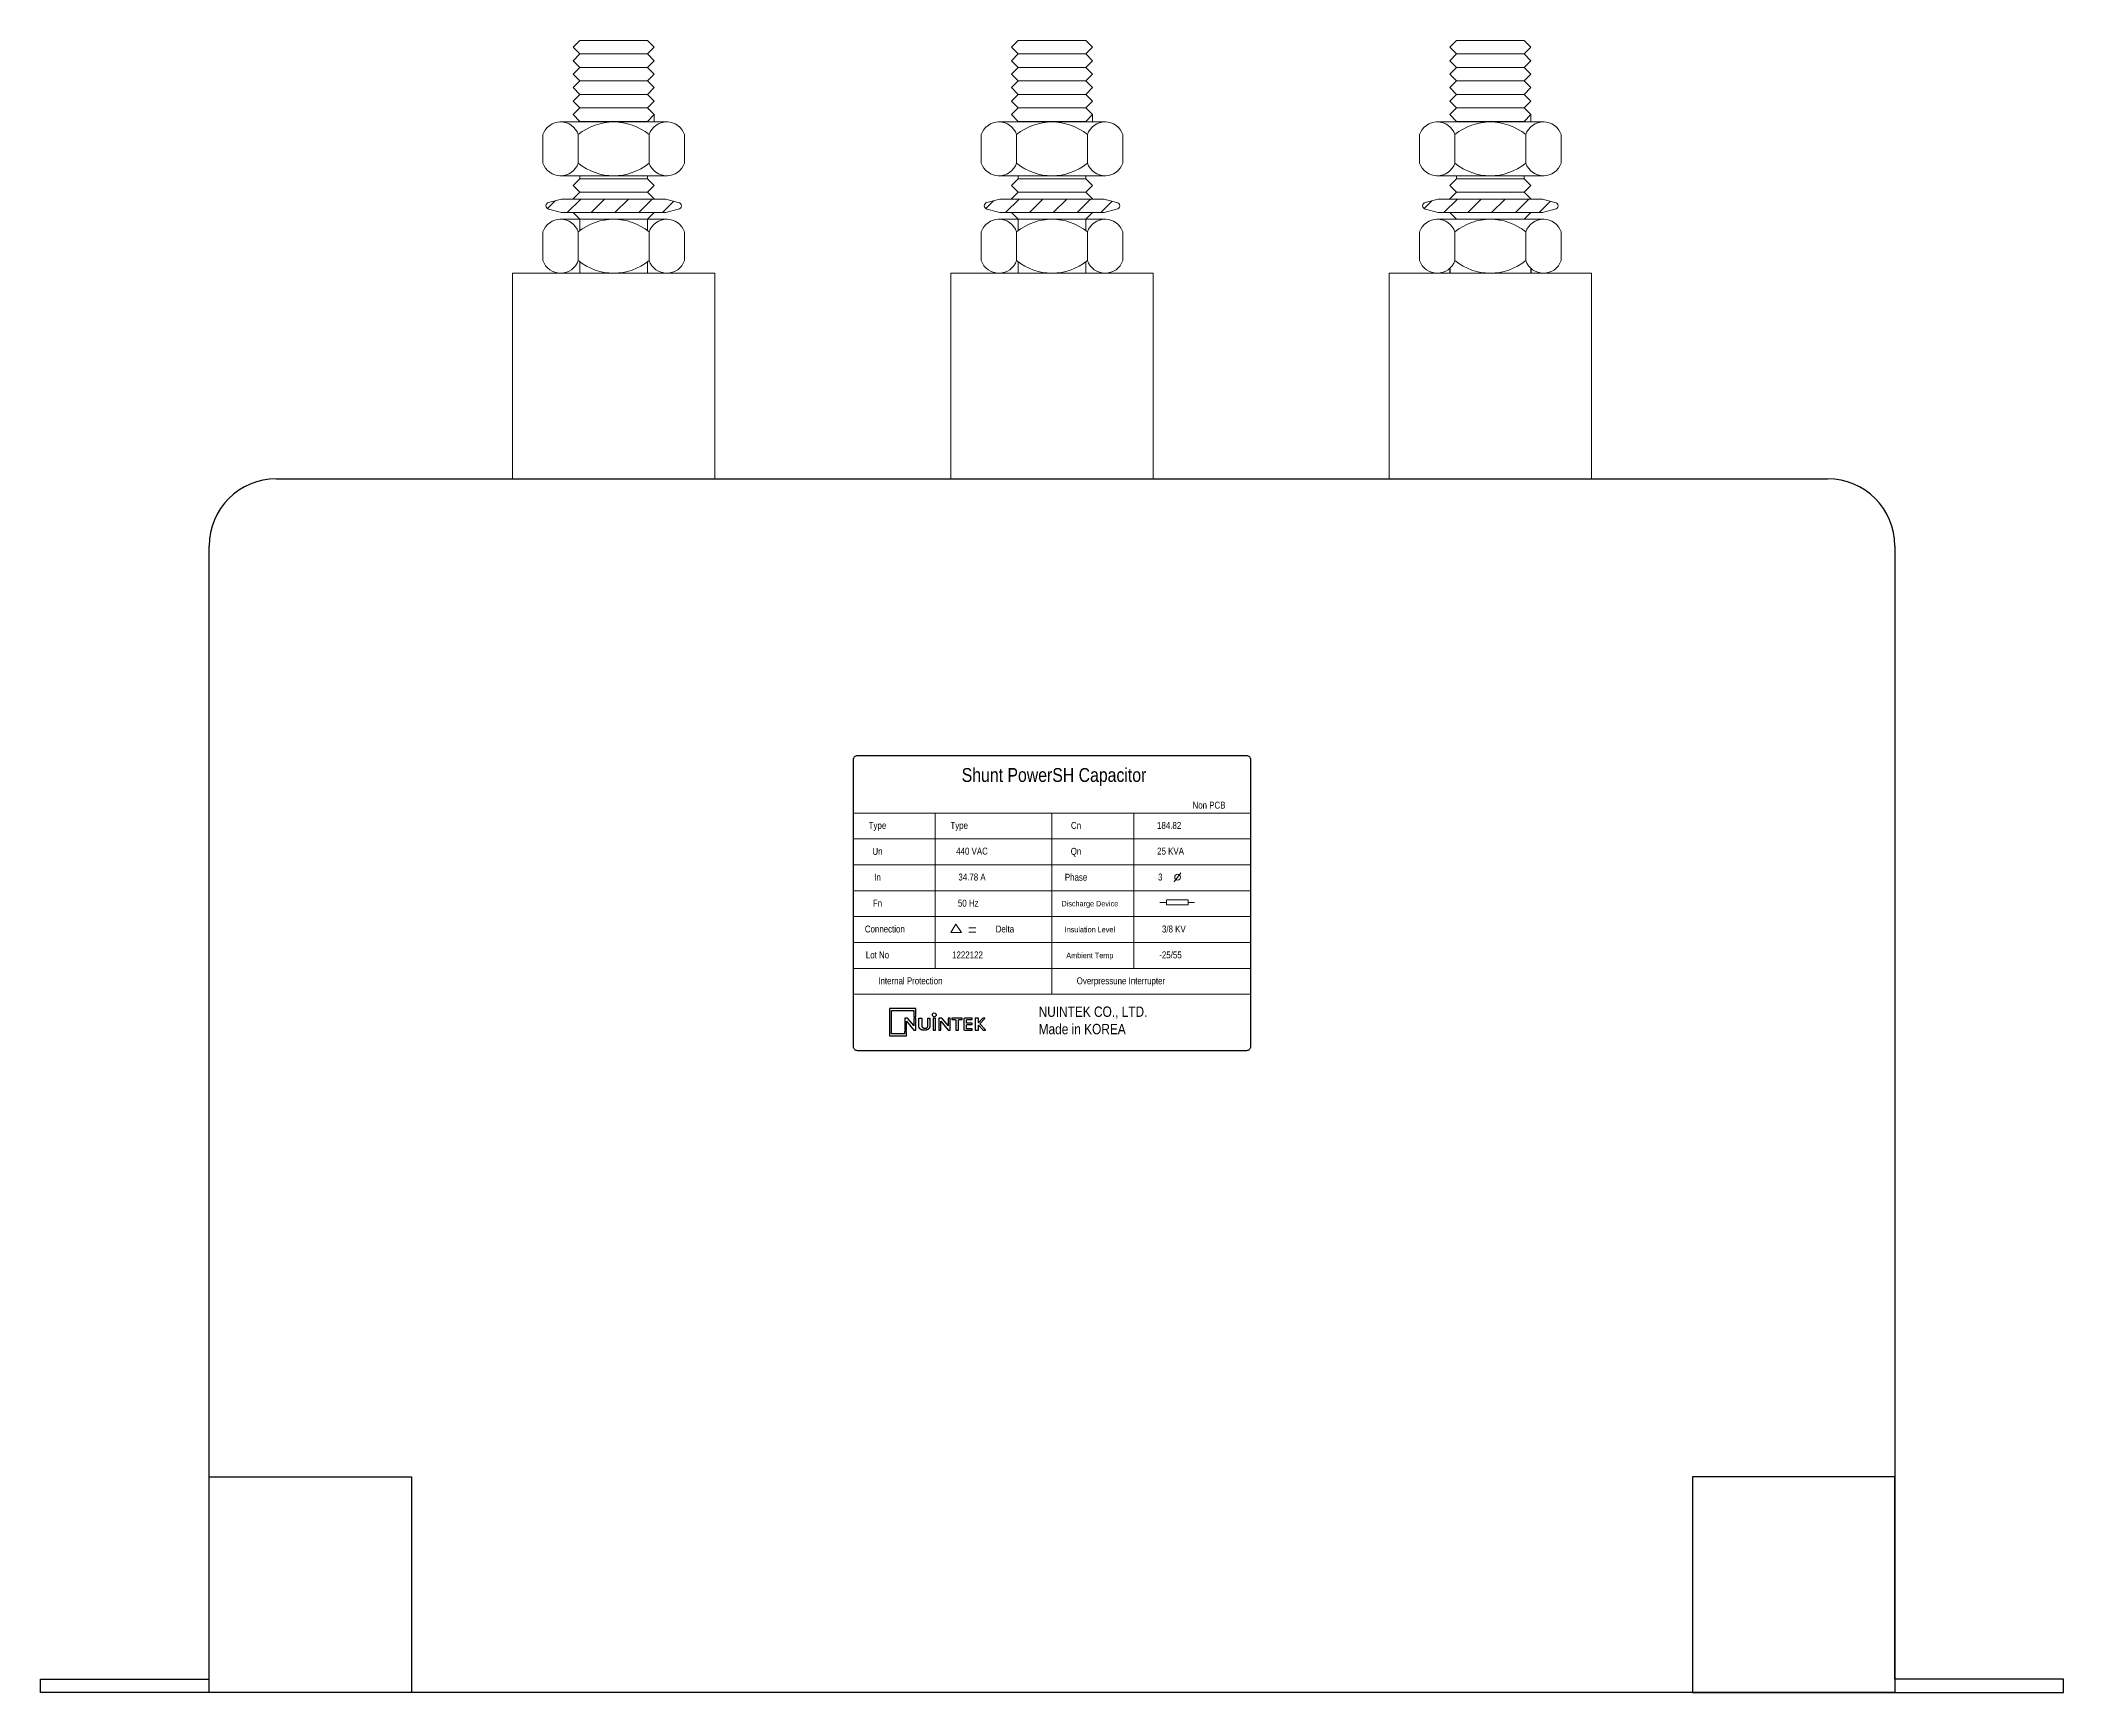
# Model space of a CAD drawing. Header units: millimetres. Extents: x 0 to 300, y 0 to 245.
import ezdxf
from ezdxf.enums import TextEntityAlignment as Align

# ---------------------------------------------------------------- set-up
doc = ezdxf.new("R2010")
doc.units = ezdxf.units.MM
doc.layers.add('00', color=7, linetype='Continuous', lineweight=0)
doc.styles.add('Helvetica-Narrow', font='txt')

# ---------------------------------------------------------------- blocks, each defined once
blk = doc.blocks.new('Nuintek')
at = {"color": 150}
blk.add_lwpolyline([(1.82, 2.33), (1.82, 3.83), (-2.8, 3.83), (-2.8, 3.83), (-2.8, -0.99), (0.18, -0.99), (0.18, -0.23), (-0.18, -0.23), (-0.18, -0.63), (-2.44, -0.63), (-2.44, 3.47), (1.45, 3.47), (1.45, 2.33)], close=True, dxfattribs=at)
for points in [[(-0.11, 0), (0.11, 0, 0.414214), (0.15, 0.04), (0.15, 1.58, -0.70472), (0.17, 1.59), (1.45, 0.03, 0.224867), (1.51, 0), (1.75, 0, 0.414214), (1.79, 0.04), (1.79, 2.07, 0.414214), (1.75, 2.11), (1.49, 2.11, 0.414214), (1.45, 2.07), (1.45, 0.81, -0.706602), (1.43, 0.8), (0.4, 2.08, 0.226187), (0.34, 2.11), (-0.11, 2.11, 0.414214), (-0.15, 2.07), (-0.15, 0.04, 0.414214)], [(4.82, 2.07), (4.82, 0.04, 0.414214), (4.86, 0), (5.23, 0, 0.414214), (5.27, 0.04), (5.27, 2.07, 0.414214), (5.23, 2.11), (4.86, 2.11, 0.414214)], [(5.89, 0), (6.12, 0, 0.414214), (6.16, 0.04), (6.16, 1.58, -0.70472), (6.18, 1.59), (7.45, 0.03, 0.224867), (7.52, 0), (7.76, 0, 0.414214), (7.8, 0.04), (7.8, 2.07, 0.414214), (7.76, 2.11), (7.5, 2.11, 0.414214), (7.46, 2.07), (7.46, 0.81, -0.706602), (7.44, 0.8), (6.4, 2.08, 0.226187), (6.34, 2.11), (5.89, 2.11, 0.414214), (5.85, 2.07), (5.85, 0.04, 0.414214)], [(9.86, 2.11), (8.15, 2.11, 0.414214), (8.11, 2.07), (8.11, 1.89, 0.414214), (8.15, 1.85), (8.74, 1.85, -0.414214), (8.78, 1.81), (8.78, 0.04, 0.414214), (8.82, 0), (9.26, 0, 0.414214), (9.3, 0.04), (9.3, 1.81, -0.414214), (9.34, 1.85), (9.86, 1.85, 0.414214), (9.9, 1.89), (9.9, 2.07, 0.414214)], [(11.68, 2.11), (10.37, 2.11, 0.414214), (10.22, 1.96), (10.22, 0.15, 0.414214), (10.37, 0), (11.68, 0), (11.68, 0.26), (10.74, 0.26, -0.414214), (10.7, 0.3), (10.7, 0.94, -0.414214), (10.74, 0.98), (11.66, 0.98), (11.66, 1.24), (10.74, 1.24, -0.414214), (10.7, 1.28), (10.7, 1.81, -0.414214), (10.74, 1.85), (11.68, 1.85)], [(13.02, 1.14), (13.86, 2.07, 0.650559), (13.85, 2.11), (13.58, 2.11, 0.208632), (13.47, 2.06), (12.77, 1.31, -0.681762), (12.75, 1.31), (12.75, 2.07, 0.414214), (12.71, 2.11), (12.23, 2.11, 0.414214), (12.19, 2.07), (12.19, 0.04, 0.414214), (12.23, 0), (12.71, 0, 0.414214), (12.75, 0.04), (12.75, 0.88, -0.687152), (12.77, 0.89), (13.52, 0.05, 0.212465), (13.64, 0), (13.99, 0, 0.656311), (14.01, 0.04), (13.02, 1.09, -0.390361)]]:
    blk.add_lwpolyline(points, format="xyb", close=True, dxfattribs=at)
blk.add_circle((5.04, 2.69), 0.326, dxfattribs=at)
blk.add_rational_spline([(2.31, 0.85), (2.31, 0.53), (2.41, 0.3), (2.61, 0.16), (2.75, 0.05), (2.95, 0), (3.2, 0), (3.44, 0), (3.82, 0.05), (3.97, 0.16), (4.17, 0.3), (4.27, 0.53), (4.27, 0.85), (4.27, 1.26), (4.27, 1.66), (4.27, 2.07), (4.27, 2.09), (4.25, 2.11), (4.23, 2.11), (4.14, 2.11), (4.06, 2.11), (3.97, 2.11), (3.95, 2.11), (3.93, 2.09), (3.93, 2.07), (3.93, 1.66), (3.93, 1.25), (3.93, 0.83), (3.93, 0.69), (3.88, 0.57), (3.78, 0.48), (3.68, 0.4), (3.54, 0.36), (3.38, 0.36), (3.21, 0.36), (3.08, 0.4), (2.98, 0.48), (2.88, 0.57), (2.83, 0.69), (2.83, 0.83), (2.83, 1.25), (2.83, 1.66), (2.83, 2.07), (2.83, 2.08), (2.83, 2.09), (2.82, 2.1), (2.81, 2.11), (2.8, 2.11), (2.79, 2.11), (2.64, 2.11), (2.5, 2.11), (2.35, 2.11), (2.34, 2.11), (2.33, 2.11), (2.32, 2.1), (2.31, 2.09), (2.31, 2.08), (2.31, 2.07), (2.31, 1.66), (2.31, 1.26), (2.31, 0.85)], [1, 1, 1, 1, 1, 1, 1, 1, 1, 1, 1, 1, 1, 1, 1, 1, 0.804737854124, 0.804737854124, 1, 1, 1, 1, 0.804737854124, 0.804737854124, 1, 1, 1, 1, 1, 1, 1, 1, 1, 1, 1, 1, 1, 1, 1, 1, 1, 1, 1, 0.949253021674, 0.949253021674, 1, 0.949253021674, 0.949253021674, 1, 1, 1, 1, 0.949253021674, 0.949253021674, 1, 0.949253021674, 0.949253021674, 1, 1, 1, 1], degree=3, knots=[0, 0, 0, 0, 1, 1, 1, 2, 2, 2, 3, 3, 3, 4, 4, 4, 5, 5, 5, 6.570796, 6.570796, 6.570796, 7.570796, 7.570796, 7.570796, 9.141593, 9.141593, 9.141593, 10.141593, 10.141593, 10.141593, 11.141593, 11.141593, 11.141593, 12.141593, 12.141593, 12.141593, 13.141593, 13.141593, 13.141593, 14.141593, 14.141593, 14.141593, 15.141593, 15.141593, 15.141593, 15.926991, 15.926991, 15.926991, 16.712389, 16.712389, 16.712389, 17.712389, 17.712389, 17.712389, 18.497787, 18.497787, 18.497787, 19.283185, 19.283185, 19.283185, 20.283185, 20.283185, 20.283185, 20.283185], dxfattribs=at)
blk = doc.blocks.new('*U470')
at = {"color": 74, "lineweight": 5}
for p, q in [((-70, 104.02), (-71, 105.02)), ((-60, 104.02), (-59, 105.02)), ((-5, 104.02), (-6, 105.02)), ((5, 104.02), (6, 105.02)), ((60, 104.02), (59, 105.02)), ((70, 104.02), (71, 105.02)), ((-70, 102.02), (-71, 103.02)), ((-60, 104.02), (-70, 104.02)), ((-60, 102.02), (-70, 102.02)), ((-60, 102.02), (-59, 103.02)), ((-5, 102.02), (-6, 103.02)), ((5, 104.02), (-5, 104.02)), ((5, 102.02), (-5, 102.02)), ((5, 102.02), (6, 103.02)), ((60, 102.02), (59, 103.02)), ((70, 104.02), (60, 104.02)), ((70, 102.02), (60, 102.02)), ((70, 102.02), (71, 103.02)), ((-70, 100.02), (-71, 101.02)), ((-70, 100.02), (-71, 101.02)), ((-70, 98.02), (-71, 99.02)), ((-70, 98.02), (-71, 99.02)), ((-60, 100.02), (-70, 100.02)), ((-60, 100.02), (-70, 100.02)), ((-60, 100.02), (-59, 101.02)), ((-60, 100.02), (-59, 101.02)), ((-60, 98.02), (-59, 99.02)), ((-60, 98.02), (-59, 99.02)), ((-5, 100.02), (-6, 101.02)), ((-5, 100.02), (-6, 101.02)), ((-5, 98.02), (-6, 99.02)), ((-5, 98.02), (-6, 99.02)), ((5, 100.02), (-5, 100.02)), ((5, 100.02), (-5, 100.02)), ((5, 100.02), (6, 101.02)), ((5, 100.02), (6, 101.02)), ((5, 98.02), (6, 99.02)), ((5, 98.02), (6, 99.02)), ((60, 100.02), (59, 101.02)), ((60, 100.02), (59, 101.02)), ((60, 98.02), (59, 99.02)), ((60, 98.02), (59, 99.02)), ((70, 100.02), (60, 100.02)), ((70, 100.02), (60, 100.02)), ((70, 100.02), (71, 101.02)), ((70, 100.02), (71, 101.02)), ((70, 98.02), (71, 99.02)), ((70, 98.02), (71, 99.02)), ((-70, 96.02), (-71, 97.02)), ((-60, 98.02), (-70, 98.02)), ((-60, 98.02), (-70, 98.02)), ((-60, 96.02), (-70, 96.02)), ((-60, 96.02), (-59, 97.02)), ((-5, 96.02), (-6, 97.02)), ((5, 98.02), (-5, 98.02)), ((5, 98.02), (-5, 98.02)), ((5, 96.02), (-5, 96.02)), ((5, 96.02), (6, 97.02)), ((60, 96.02), (59, 97.02)), ((70, 98.02), (60, 98.02)), ((70, 98.02), (60, 98.02)), ((70, 96.02), (60, 96.02)), ((70, 96.02), (71, 97.02)), ((-70, 94.02), (-71, 95.02)), ((-60, 94.02), (-70, 94.02)), ((-60, 94.02), (-59, 95.02)), ((-5, 94.02), (-6, 95.02)), ((5, 94.02), (-5, 94.02)), ((5, 94.02), (6, 95.02)), ((60, 94.02), (59, 95.02)), ((70, 94.02), (60, 94.02)), ((70, 94.02), (71, 95.02)), ((-70, 83.51), (-71, 84.51)), ((-70, 85.51), (-70, 85.95)), ((-60, 85.51), (-70, 85.51)), ((-60, 85.51), (-60, 85.95)), ((-60, 83.51), (-59, 84.51)), ((-5, 83.51), (-6, 84.51)), ((-5, 85.51), (-5, 85.95)), ((5, 85.51), (-5, 85.51)), ((5, 85.51), (5, 85.95)), ((5, 83.51), (6, 84.51)), ((60, 83.51), (59, 84.51)), ((60, 85.51), (60, 85.95)), ((70, 85.51), (60, 85.51)), ((70, 85.51), (70, 85.95)), ((70, 83.51), (71, 84.51)), ((-74.83, 81.09), (-73.66, 82.25)), ((-72.75, 82.5), (-74.65, 81.99)), ((-72.75, 80.5), (-74.65, 81.01)), ((-72.75, 82.5), (-70.5, 82.5)), ((-72.75, 82.5), (-57.25, 82.5)), ((-71.88, 80.5), (-69.88, 82.5)), ((-70.99, 82.5), (-71, 82.51)), ((-70.99, 82.5), (-71, 82.51)), ((-60, 83.51), (-70, 83.51)), ((-68.35, 80.5), (-66.35, 82.5)), ((-64.81, 80.5), (-62.81, 82.5)), ((-61.27, 80.5), (-59.27, 82.5)), ((-57.25, 82.5), (-59.5, 82.5)), ((-59.01, 82.5), (-59, 82.51)), ((-59.01, 82.5), (-59, 82.51)), ((-57.74, 80.5), (-56.07, 82.17)), ((-55.44, 82), (-57.25, 82.5)), ((-9.83, 81.09), (-8.66, 82.25)), ((-7.75, 82.5), (-9.65, 81.99)), ((-7.75, 80.5), (-9.65, 81.01)), ((-7.75, 82.5), (7.75, 82.5)), ((-7.75, 82.5), (-5.5, 82.5)), ((-6.88, 80.5), (-4.88, 82.5)), ((-5.99, 82.5), (-6, 82.51)), ((-5.99, 82.5), (-6, 82.51)), ((5, 83.51), (-5, 83.51)), ((-3.35, 80.5), (-1.35, 82.5)), ((0.19, 80.5), (2.19, 82.5)), ((3.73, 80.5), (5.73, 82.5)), ((7.75, 82.5), (5.5, 82.5)), ((5.99, 82.5), (6, 82.51)), ((5.99, 82.5), (6, 82.51)), ((7.26, 80.5), (8.93, 82.17)), ((9.56, 82), (7.75, 82.5)), ((55.17, 81.09), (56.34, 82.25)), ((57.25, 82.5), (55.35, 81.99)), ((57.25, 80.5), (55.35, 81.01)), ((57.25, 82.5), (59.5, 82.5)), ((57.25, 82.5), (72.75, 82.5)), ((58.12, 80.5), (60.12, 82.5)), ((59.01, 82.5), (59, 82.51)), ((59.01, 82.5), (59, 82.51)), ((70, 83.51), (60, 83.51)), ((61.65, 80.5), (63.65, 82.5)), ((65.19, 80.5), (67.19, 82.5)), ((68.73, 80.5), (70.73, 82.5)), ((72.75, 82.5), (70.5, 82.5)), ((70.99, 82.5), (71, 82.51)), ((70.99, 82.5), (71, 82.51)), ((72.26, 80.5), (73.93, 82.17)), ((74.56, 82), (72.75, 82.5)), ((-70.5, 80.5), (-72.75, 80.5)), ((-57.25, 80.5), (-72.75, 80.5)), ((-70, 79.51), (-71, 80.51)), ((-70, 79.51), (-70, 77.83)), ((-60, 79.51), (-70, 79.51)), ((-60, 79.51), (-70, 79.51)), ((-60, 79.51), (-59, 80.51)), ((-60, 79.51), (-59, 80.51)), ((-60, 79.51), (-60, 77.83)), ((-57.25, 80.5), (-59.5, 80.5)), ((-55.44, 81), (-57.25, 80.5)), ((7.75, 80.5), (-7.75, 80.5)), ((-5.5, 80.5), (-7.75, 80.5)), ((-5, 79.51), (-6, 80.51)), ((-5, 79.51), (-5, 77.83)), ((5, 79.51), (-5, 79.51)), ((5, 79.51), (-5, 79.51)), ((5, 79.51), (6, 80.51)), ((5, 79.51), (6, 80.51)), ((5, 79.51), (5, 77.83)), ((7.75, 80.5), (5.5, 80.5)), ((9.56, 81), (7.75, 80.5)), ((59.5, 80.5), (57.25, 80.5)), ((72.75, 80.5), (57.25, 80.5)), ((60, 79.51), (59, 80.51)), ((70, 79.51), (60, 79.51)), ((70, 79.51), (60, 79.51)), ((70, 79.51), (71, 80.51)), ((70, 79.51), (71, 80.51)), ((72.75, 80.5), (70.5, 80.5)), ((74.56, 81), (72.75, 80.5)), ((-75.5, 73.39), (-75.5, 77.63)), ((-54.5, 73.39), (-54.5, 77.63)), ((-10.5, 73.39), (-10.5, 77.63)), ((10.5, 73.39), (10.5, 77.63)), ((54.5, 73.39), (54.5, 77.63)), ((75.5, 73.39), (75.5, 77.63)), ((-70, 73.19), (-70, 71.51)), ((-60, 73.19), (-60, 71.51)), ((-5, 73.19), (-5, 71.51)), ((5, 73.19), (5, 71.51)), ((-50, 71.51), (-80, 71.51)), ((-80, 71.51), (-80, 41.02)), ((-50, 41.02), (-50, 71.51)), ((-50, 41.02), (-50, 69.51)), ((15, 71.51), (-15, 71.51)), ((-15, 71.51), (-15, 41.02)), ((-15, 71.51), (-15, 41.02)), ((-15, 71.51), (-15, 41.02)), ((15, 41.02), (15, 71.51)), ((15, 41.02), (15, 71.51)), ((15, 41.02), (15, 71.51)), ((15, 41.02), (15, 69.51)), ((15, 41.02), (15, 69.51)), ((15, 41.02), (15, 69.51)), ((80, 71.51), (50, 71.51)), ((50, 71.51), (50, 41.02)), ((50, 71.51), (50, 41.02)), ((50, 71.51), (50, 41.02)), ((80, 41.02), (80, 71.51)), ((80, 41.02), (80, 71.51)), ((80, 41.02), (80, 71.51)), ((80, 41.02), (80, 69.51)), ((80, 41.02), (80, 69.51)), ((80, 41.02), (80, 69.51)), ((-65, 41.02), (-50, 41.02)), ((0, 41.02), (15, 41.02)), ((0, 41.02), (15, 41.02)), ((0, 41.02), (15, 41.02)), ((65, 41.02), (80, 41.02)), ((65, 41.02), (80, 41.02)), ((65, 41.02), (80, 41.02)), ((0, 0), (12, 0)), ((0, 0), (12, 0)), ((0, 0), (12, 0))]:
    blk.add_line(p, q, dxfattribs=at)
at = {"color": 74}
for p, q in [((59, 72.24), (59, 71.51)), ((71.01, 72.23), (71.01, 71.51)), ((-115, 41.02), (115, 41.02)), ((-115, 41.02), (115, 41.02)), ((-125, -138.98), (-125, 31.02)), ((125, 31.02), (125, -138.98)), ((-125, -136.98), (-125, -106.98)), ((-125, -106.98), (-95, -106.98)), ((-95, -106.98), (-95, -138.98)), ((95, -106.98), (95, -138.98)), ((125, -106.98), (95, -106.98)), ((125, -136.98), (125, -106.98)), ((-150, -138.98), (-150, -136.98)), ((-150, -136.98), (-125, -136.98)), ((150, -136.98), (125, -136.98)), ((150, -138.98), (150, -136.98)), ((-95, -138.98), (-150, -138.98)), ((125, -138.98), (-125, -138.98)), ((95, -138.98), (150, -138.98))]:
    blk.add_line(p, q, dxfattribs=at)
at = {"lineweight": 9}
for p, q in [((-29.44, -8.55), (29.44, -8.55)), ((-17.32, -8.55), (-17.32, -31.59)), ((0, -8.55), (0, -35.43)), ((12.12, -8.55), (12.12, -31.59)), ((-29.44, -12.39), (29.44, -12.39)), ((-29.44, -16.23), (29.44, -16.23)), ((18.1, -18.76), (19.11, -17.42)), ((-29.44, -20.07), (29.44, -20.07)), ((-29.44, -23.91), (29.44, -23.91)), ((16.96, -21.8), (15.99, -21.8)), ((20.17, -21.8), (21.14, -21.8)), ((-12.33, -25.56), (-11.3, -25.56)), ((-12.33, -26.22), (-11.3, -26.22)), ((-29.44, -27.75), (29.44, -27.75)), ((-29.44, -31.59), (29.44, -31.59)), ((-29.44, -35.43), (29.44, -35.43))]:
    blk.add_line(p, q, dxfattribs=at)
at = {"color": 150}
blk.add_lwpolyline([(-28.83, 0), (28.83, 0, -0.414214), (29.44, -0.61), (29.44, -43.19, -0.414214), (28.83, -43.8), (-28.83, -43.8, -0.414214), (-29.44, -43.19), (-29.44, -0.61, -0.414214)], format="xyb", close=True, dxfattribs=at)
at = {"lineweight": 9}
blk.add_lwpolyline([(16.96, -22.18), (20.17, -22.18), (20.17, -21.41), (16.96, -21.41)], close=True, dxfattribs=at)
blk.add_lwpolyline([(-15, -26.26), (-13.44, -26.26), (-14.26, -25.03), (-15, -26.26)], dxfattribs=at)
blk.add_circle((18.63, -18.07), 0.432, dxfattribs=at)
at = {"color": 74, "lineweight": 5}
for centre, start, end in [((-74.54, 81.5), 102.246, 257.754), ((-55.44, 81.5), 270, 90), ((-9.54, 81.5), 102.246, 257.754), ((9.56, 81.5), 270, 90), ((55.46, 81.5), 102.246, 257.754), ((74.56, 81.5), 270, 90)]:
    blk.add_arc(centre, 0.5, start, end, dxfattribs=at)
at = {"color": 74}
for centre, start, end in [((-115, 31.02), 90, 180), ((115, 31.02), 0, 90)]:
    blk.add_arc(centre, 10, start, end, dxfattribs=at)
at = {"layer": '00', "color": 74, "lineweight": 5}
for p, q in [((-71, 105.02), (-70, 106.02)), ((-70, 106.02), (-60, 106.02)), ((-59, 105.02), (-60, 106.02)), ((-6, 105.02), (-5, 106.02)), ((-5, 106.02), (5, 106.02)), ((6, 105.02), (5, 106.02)), ((59, 105.02), (60, 106.02)), ((60, 106.02), (70, 106.02)), ((71, 105.02), (70, 106.02)), ((-71, 103.02), (-70, 104.02)), ((-71, 101.02), (-70, 102.02)), ((-71, 101.02), (-70, 102.02)), ((-70, 104.02), (-60, 104.02)), ((-70, 102.02), (-60, 102.02)), ((-70, 102.02), (-60, 102.02)), ((-59, 103.02), (-60, 104.02)), ((-59, 101.02), (-60, 102.02)), ((-59, 101.02), (-60, 102.02)), ((-6, 103.02), (-5, 104.02)), ((-6, 101.02), (-5, 102.02)), ((-6, 101.02), (-5, 102.02)), ((-5, 104.02), (5, 104.02)), ((-5, 102.02), (5, 102.02)), ((-5, 102.02), (5, 102.02)), ((6, 103.02), (5, 104.02)), ((6, 101.02), (5, 102.02)), ((6, 101.02), (5, 102.02)), ((59, 103.02), (60, 104.02)), ((59, 101.02), (60, 102.02)), ((59, 101.02), (60, 102.02)), ((60, 104.02), (70, 104.02)), ((60, 102.02), (70, 102.02)), ((60, 102.02), (70, 102.02)), ((71, 103.02), (70, 104.02)), ((71, 101.02), (70, 102.02)), ((71, 101.02), (70, 102.02)), ((-71, 99.02), (-70, 100.02)), ((-71, 99.02), (-70, 100.02)), ((-70, 100.02), (-60, 100.02)), ((-70, 100.02), (-60, 100.02)), ((-59, 99.02), (-60, 100.02)), ((-59, 99.02), (-60, 100.02)), ((-6, 99.02), (-5, 100.02)), ((-6, 99.02), (-5, 100.02)), ((-5, 100.02), (5, 100.02)), ((-5, 100.02), (5, 100.02)), ((6, 99.02), (5, 100.02)), ((6, 99.02), (5, 100.02)), ((59, 99.02), (60, 100.02)), ((59, 99.02), (60, 100.02)), ((60, 100.02), (70, 100.02)), ((60, 100.02), (70, 100.02)), ((71, 99.02), (70, 100.02)), ((71, 99.02), (70, 100.02)), ((-71, 97.02), (-70, 98.02)), ((-71, 95.02), (-70, 96.02)), ((-70, 98.02), (-60, 98.02)), ((-70, 96.02), (-60, 96.02)), ((-59, 97.02), (-60, 98.02)), ((-59, 95.02), (-60, 96.02)), ((-6, 97.02), (-5, 98.02)), ((-6, 95.02), (-5, 96.02)), ((-5, 98.02), (5, 98.02)), ((-5, 96.02), (5, 96.02)), ((6, 97.02), (5, 98.02)), ((6, 95.02), (5, 96.02)), ((59, 97.02), (60, 98.02)), ((59, 95.02), (60, 96.02)), ((60, 98.02), (70, 98.02)), ((60, 96.02), (70, 96.02)), ((71, 97.02), (70, 98.02)), ((71, 95.02), (70, 96.02)), ((-57, 93.95), (-73, 93.95)), ((-73, 93.95), (-58.99, 93.95)), ((-59, 93.95), (-59, 95.02)), ((-8, 93.95), (6.01, 93.95)), ((8, 93.95), (-8, 93.95)), ((6, 93.95), (6, 95.02)), ((57, 93.95), (71.01, 93.95)), ((73, 93.95), (57, 93.95)), ((71, 93.95), (71, 95.02)), ((-75.5, 92.07), (-75.5, 87.82)), ((-70.25, 87.82), (-70.25, 92.07)), ((-59.75, 87.82), (-59.75, 92.07)), ((-54.5, 92.07), (-54.5, 87.82)), ((-10.5, 92.07), (-10.5, 87.82)), ((-5.25, 87.82), (-5.25, 92.07)), ((5.25, 87.82), (5.25, 92.07)), ((10.5, 92.07), (10.5, 87.82)), ((54.5, 92.07), (54.5, 87.82)), ((59.75, 87.82), (59.75, 92.07)), ((70.25, 87.82), (70.25, 92.07)), ((75.5, 92.07), (75.5, 87.82)), ((-57, 85.95), (-73, 85.95)), ((-71, 84.51), (-70, 85.51)), ((-70, 85.51), (-60, 85.51)), ((-59, 84.51), (-60, 85.51)), ((8, 85.95), (-8, 85.95)), ((-6, 84.51), (-5, 85.51)), ((-5, 85.51), (5, 85.51)), ((6, 84.51), (5, 85.51)), ((73, 85.95), (57, 85.95)), ((59, 84.51), (60, 85.51)), ((60, 85.51), (70, 85.51)), ((71, 84.51), (70, 85.51)), ((-71, 82.51), (-70, 83.51)), ((-71, 82.51), (-70, 83.51)), ((-70, 83.51), (-60, 83.51)), ((-70, 83.51), (-60, 83.51)), ((-59, 82.51), (-60, 83.51)), ((-59, 82.51), (-60, 83.51)), ((-6, 82.51), (-5, 83.51)), ((-6, 82.51), (-5, 83.51)), ((-5, 83.51), (5, 83.51)), ((-5, 83.51), (5, 83.51)), ((6, 82.51), (5, 83.51)), ((6, 82.51), (5, 83.51)), ((59, 82.51), (60, 83.51)), ((59, 82.51), (60, 83.51)), ((60, 83.51), (70, 83.51)), ((60, 83.51), (70, 83.51)), ((71, 82.51), (70, 83.51)), ((71, 82.51), (70, 83.51)), ((-73, 79.51), (-58.99, 79.51)), ((-57, 79.51), (-73, 79.51)), ((-70, 79.51), (-60, 79.51)), ((8, 79.51), (-8, 79.51)), ((-8, 79.51), (6.01, 79.51)), ((-5, 79.51), (5, 79.51)), ((73, 79.51), (57, 79.51)), ((57, 79.51), (71.01, 79.51)), ((60, 79.51), (70, 79.51)), ((-75.5, 73.39), (-75.5, 77.63)), ((-75.5, 77.63), (-75.5, 73.39)), ((-70.25, 73.39), (-70.25, 77.63)), ((-59.75, 73.39), (-59.75, 77.63)), ((-54.5, 73.39), (-54.5, 77.63)), ((-54.5, 77.63), (-54.5, 73.39)), ((-10.5, 77.63), (-10.5, 73.39)), ((-10.5, 73.39), (-10.5, 77.63)), ((-5.25, 73.39), (-5.25, 77.63)), ((5.25, 73.39), (5.25, 77.63)), ((10.5, 77.63), (10.5, 73.39)), ((10.5, 73.39), (10.5, 77.63)), ((54.5, 77.63), (54.5, 73.39)), ((54.5, 73.39), (54.5, 77.63)), ((59.75, 73.39), (59.75, 77.63)), ((70.25, 73.39), (70.25, 77.63)), ((75.5, 77.63), (75.5, 73.39)), ((75.5, 73.39), (75.5, 77.63)), ((-57, 71.51), (-73, 71.51)), ((-57, 71.51), (-73, 71.51)), ((-71.01, 71.51), (-58.99, 71.51)), ((8, 71.51), (-8, 71.51)), ((8, 71.51), (-8, 71.51)), ((-6.01, 71.51), (6.01, 71.51)), ((73, 71.51), (57, 71.51)), ((73, 71.51), (57, 71.51)), ((58.99, 71.51), (71.01, 71.51))]:
    blk.add_line(p, q, dxfattribs=at)
for centre, radius, start, end in [((-72.87, 91.18), 2.77, 18.8098, 161.1902), ((-65, 85.66), 8.28, 50.6699, 129.3301), ((-57.12, 91.18), 2.77, 18.8098, 161.1902), ((-7.87, 91.18), 2.77, 18.8098, 161.1902), ((0, 85.66), 8.28, 50.6699, 129.3301), ((7.88, 91.18), 2.77, 18.8098, 161.1902), ((57.13, 91.18), 2.77, 18.8098, 161.1902), ((65, 85.66), 8.28, 50.6699, 129.3301), ((72.88, 91.18), 2.77, 18.8098, 161.1902), ((-72.87, 88.72), 2.77, 198.8098, 341.1902), ((-65, 94.23), 8.28, 230.6699, 309.3301), ((-57.12, 88.72), 2.77, 198.8098, 341.1902), ((-7.87, 88.72), 2.77, 198.8098, 341.1902), ((0, 94.23), 8.28, 230.6699, 309.3301), ((7.88, 88.72), 2.77, 198.8098, 341.1902), ((57.13, 88.72), 2.77, 198.8098, 341.1902), ((65, 94.23), 8.28, 230.6699, 309.3301), ((72.88, 88.72), 2.77, 198.8098, 341.1902), ((-72.87, 76.74), 2.77, 18.8098, 161.1902), ((-65, 71.23), 8.28, 50.6699, 129.3301), ((-57.12, 76.74), 2.77, 18.8098, 161.1902), ((-7.87, 76.74), 2.77, 18.8098, 161.1902), ((0, 71.23), 8.28, 50.6699, 129.3301), ((7.88, 76.74), 2.77, 18.8098, 161.1902), ((57.13, 76.74), 2.77, 18.8098, 161.1902), ((65, 71.23), 8.28, 50.6699, 129.3301), ((72.88, 76.74), 2.77, 18.8098, 161.1902), ((-72.87, 74.28), 2.77, 198.8098, 341.1902), ((-72.87, 74.28), 2.77, 198.8098, 341.1902), ((-65, 79.79), 8.28, 230.6699, 309.3301), ((-65, 79.79), 8.28, 230.6699, 309.3301), ((-57.12, 74.28), 2.77, 198.8098, 341.1902), ((-57.12, 74.28), 2.77, 198.8098, 341.1902), ((-7.87, 74.28), 2.77, 198.8098, 341.1902), ((-7.87, 74.28), 2.77, 198.8098, 341.1902), ((0, 79.79), 8.28, 230.6699, 309.3301), ((0, 79.79), 8.28, 230.6699, 309.3301), ((7.88, 74.28), 2.77, 198.8098, 341.1902), ((7.88, 74.28), 2.77, 198.8098, 341.1902), ((57.13, 74.28), 2.77, 198.8098, 341.1902), ((57.13, 74.28), 2.77, 198.8098, 341.1902), ((65, 79.79), 8.28, 230.6699, 309.3301), ((65, 79.79), 8.28, 230.6699, 309.3301), ((72.88, 74.28), 2.77, 198.8098, 341.1902), ((72.88, 74.28), 2.77, 198.8098, 341.1902)]:
    blk.add_arc(centre, radius, start, end, dxfattribs=at)
at = {"xscale": 0.8469964196410728, "yscale": 0.8469964196410728, "zscale": 0.8469964196410728}
blk.add_blockref('Nuintek', (-21.72, -40.76), dxfattribs=at)
at = {"style": 'Helvetica-Narrow'}
for s, height, p in [('Shunt PowerSH Capacitor', 2.048, (0.3, -2.91)), ('Non PCB', 1.024, (23.28, -7.38)), ('Type', 1.024, (-25.88, -10.39)), ('Type', 1.024, (-13.76, -10.39)), ('Cn', 1.024, (3.56, -10.39)), ('184.82', 1.024, (17.37, -10.39)), ('Un', 1.024, (-25.88, -14.23)), ('Qn', 1.024, (3.56, -14.23)), ('In', 1.024, (-25.88, -18.07)), ('34.78 A', 1.024, (-11.86, -18.04)), ('Phase', 1.024, (3.56, -18.07)), ('3', 1.02, (16.06, -18.04)), ('Fn', 1.024, (-25.88, -21.91)), ('50 Hz', 1.024, (-12.42, -21.91)), ('Discharge Device', 0.8192, (5.61, -21.99)), ('Connection', 1.024, (-24.79, -25.75)), ('Delta', 1.024, (-6.98, -25.75)), ('Insulation Level', 0.8192, (5.61, -25.83)), ('3/8 KV', 1.024, (18.07, -25.75)), ('Lot No', 1.024, (-25.88, -29.59)), ('1222122', 1.024, (-12.53, -29.59)), ('Ambient Temp', 0.8192, (5.61, -29.67)), ('-25/55', 1.024, (17.57, -29.59)), ('Internal Protection', 1.024, (-21, -33.43)), ('Overpressune Interrupter', 1.024, (10.22, -33.43))]:
    blk.add_text(s, height=height, dxfattribs=at).set_placement(p, align=Align.MIDDLE_CENTER)
at = {"color": 1, "style": 'Helvetica-Narrow'}
for s, p in [('440 VAC', (-11.86, -14.2)), ('25 KVA', (17.58, -14.2))]:
    blk.add_text(s, height=1.024, dxfattribs=at).set_placement(p, align=Align.MIDDLE_CENTER)
at = {"style": 'Helvetica-Narrow'}
for s, p in [('NUINTEK CO., LTD.', (-1.98, -38.01)), ('Made in KOREA', (-1.98, -40.59))]:
    blk.add_text(s, height=1.536, dxfattribs=at).set_placement(p, align=Align.MIDDLE_LEFT)

msp = doc.modelspace()

# ---------------------------------------------------------------- block references
msp.add_blockref('*U470', (150, 138.98))

doc.saveas('drawing.dxf')
